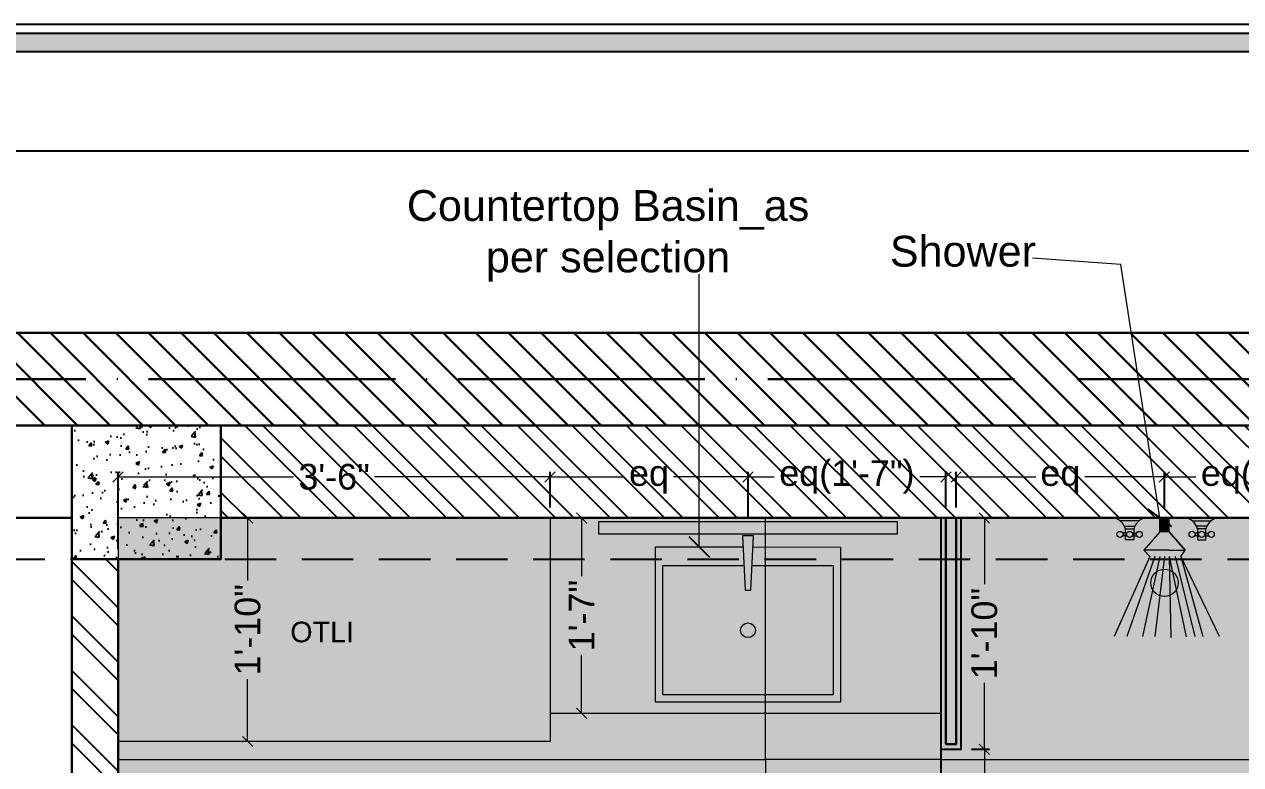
# Model space of a CAD drawing. Header units: millimetres. Extents: x 56222 to 3066687, y -650199 to -121287.
# Drawn here: x 148932.3 to 149050.6, y -185270.1 to -185198.1 of the extents above; entities that cross this region are included whole.
import ezdxf

# ---------------------------------------------------------------- set-up
doc = ezdxf.new("R2010")
doc.units = ezdxf.units.MM
doc.header["$MEASUREMENT"] = 0
doc.header["$PDMODE"] = 35
doc.linetypes.add('ACAD_ISO04W100', pattern=[30, 24, -3, 0, -3])
doc.linetypes.add('HIDDEN', pattern=[0.375, 0.25, -0.125])
doc.layers.get('Defpoints').update_dxf_attribs({"color": 220})
for name, color, linetype, lineweight in [('BEAM', 160, 'HIDDEN', 25), ('COLUMN', 1, 'Continuous', 30), ('dim05', 1, 'Continuous', 13), ('Electrical', 84, 'Continuous', 30), ('ELEVATION', 250, 'Continuous', 9), ('ELEVATION ( SPIRAL STAIR )', 250, 'Continuous', 9), ('FURNITURE', 32, 'Continuous', 9), ('GROUND FLOOR', 7, 'Continuous', 9), ('GROUND FLOOR  ( HATCH )', 251, 'Continuous', 9), ('LABALLING', 1, 'Continuous', 25), ('NAME PLATE', 7, 'Continuous', 25), ('SECOND FLOOR', 7, 'Continuous', 9), ('SECOND FLOOR  ( PLINE )', 251, 'Continuous', 30), ('UTILITY', 48, 'Continuous', 9), ('wall', 7, 'Continuous', 30), ('X_PLOT', 1, 'Continuous', 9), ('XX~SLAB ( BEAM )~ ( DIM )', 7, 'Continuous', 9)]:
    doc.layers.add(name, color=color, linetype=linetype, lineweight=lineweight)
doc.layers.add('hatch', color=253, linetype='Continuous', lineweight=0, transparency=0.4)
doc.styles.add('Aerial', font='arial.ttf')
doc.styles.add('Arial', font='arial.ttf')
doc.styles.get("Standard").update_dxf_attribs({"font": 'arial.ttf', "height": 6})
doc.dimstyles.new('ISO-25', dxfattribs={"dimtxt": 2.5, "dimasz": 1, "dimexe": 0.5, "dimexo": 1, "dimtad": 0, "dimdec": 1, "dimlunit": 4, "dimtxsty": 'Standard', "dimblk": 'OBLIQUE', "dimcen": 2.5, "dimclrd": 1, "dimclre": 1, "dimclrt": 5, "dimadec": 0, "dimazin": 0, "dimtfac": 1, "dimtdec": 1, "dimtmove": 0, "dimatfit": 3, "dimfxl": 1, "dimlwd": -1, "dimarcsym": 0})
doc.dimstyles.new('NEW ', dxfattribs={"dimtxt": 3, "dimasz": 2, "dimexe": 1, "dimexo": 1, "dimgap": 0.089996, "dimtad": 0, "dimtoh": 1, "dimzin": 3, "dimdsep": 46, "dimlunit": 4, "dimtxsty": 'Aerial', "dimblk": 'OBLIQUE', "dimcen": 0.089996, "dimdle": 1, "dimclrd": 252, "dimclre": 252, "dimclrt": 7, "dimadec": 0, "dimazin": 1, "dimtfac": 1, "dimtdec": 0, "dimtofl": 0, "dimtmove": 1, "dimatfit": 3, "dimldrblk": 'OBLIQUE', "dimfxl": 1, "dimtolj": 1, "dimtzin": 0, "dimlwd": 5, "dimlwe": 5, "dimarcsym": 0})
pattern_1 = [(140, (165.97656, -116.45175), (0.062752135, 0.7172601826), [0.075, -0.825]), (85, (165.97656, -116.45175), (-0.7521921337, -0.1387513336), [0.06, -0.66]), (190.45144446, (165.9818, -116.392), (-0.689439991, 0.5785088467), [0.063740192, -0.701142112]), (136.1842, (165.7766, -116.45175), (0.1655192808, 1.0672413307), [0.1125, -1.2375]), (186.6356355, (165.7903, -116.3628), (-0.974118601, 0.9346619457), [0.095610342, -1.05171376]), (81.184164, (165.7766, -116.4518), (-0.9741186003, 0.934661945), [0.09, -0.990000001]), (111, (165.82656, -116.35175), (0.4026188907, 0.5969070521), [0.075, -0.825]), (56, (165.82656, -116.35175), (-0.725150045, 0.243315332), [0.06, -0.66]), (161.45144474, (165.8601, -116.302), (-0.3225311528, 0.8402223767), [0.06374019, -0.701142112]), (127.5, (165.97656, -116.45175), (-0.33289385383, 0.01215985532), [0, -0.652, 0, -0.67, 0, -0.6625]), (97.5, (165.97656, -116.45175), (-0.3944117119, 0.26306953744), [0, -0.382, 0, -0.637, 0, -0.2525]), (57.5, (165.97656, -116.67475), (0.02255487173, 0.53382243617), [0, -0.25, 0, -0.78, 0, -1.035]), (47.5, (165.97656, -116.77475), (-0.1001049823, 0.5831861693), [0, -0.325, 0, -0.518, 0, -0.735])]

# ---------------------------------------------------------------- blocks, each defined once
blk = doc.blocks.new('A$C07311617')
at = {"layer": 'UTILITY'}
h = blk.add_hatch(color=7, dxfattribs=at)
h.paths.add_polyline_path([(-3.13, 2.02), (-3.13, 0), (-3.74, 0), (-3.74, 0.46), (-3.74, 1.42)])
h.paths.add_polyline_path([(-3.13, 0), (-3.13, -0.46), (-3.13, -2.02), (-3.74, -1.59), (-3.74, -0.46), (-3.74, 0)])
h = blk.add_hatch(color=7, dxfattribs=at)
h.paths.add_polyline_path([(0, 0.46), (0, 0), (-1.35, 0), (-1.35, 0.46)])
h.paths.add_polyline_path([(0, 0), (0, -0.46), (-1.35, -0.46), (-1.35, 0)])
at = {"layer": 'UTILITY', "color": 7}
for p, q in [((-3.74, 1.42), (-11.52, 4.9)), ((-3.74, 0.94), (-11.52, 3.66)), ((-1.74, 3.79), (-1.74, 4.05)), ((-1.47, 3.79), (-1.47, 4.05)), ((-0.8, 3.9), (-0.8, 2.88)), ((-0.27, 2.44), (-0.27, 4.33)), ((-1.74, 2.99), (-1.74, 2.72)), ((-1.47, 2.99), (-1.47, 2.72)), ((-3.74, 0.46), (-11.52, 2.15)), ((-3.13, 2.02), (-3.74, 1.42)), ((-3.13, -0.46), (-3.13, 2.02)), ((-1.35, 0.46), (-3.13, 2.02)), ((-3.13, 0.46), (-3.13, 1.42)), ((-3.74, 0), (-11.52, 0.93)), ((-1.35, -0.46), (-1.35, 0.46)), ((-1.35, 0.46), (0, 0.46)), ((0, -0.46), (0, 0.46)), ((-3.74, -0.46), (-11.62, -0.61)), ((-3.74, -0.46), (-11.57, -2.09)), ((-3.74, -1.03), (-11.52, -2.96)), ((-3.13, -0.46), (-3.13, -2.02)), ((-1.35, -0.46), (-3.13, -2.02)), ((-1.35, -0.46), (0, -0.46)), ((-3.74, -1.59), (-11.52, -5.3)), ((-3.74, -1.59), (-11.52, -3.73)), ((-3.74, -1.59), (-3.13, -2.02)), ((-1.74, -3.22), (-1.74, -2.95)), ((-1.47, -3.22), (-1.47, -2.95)), ((-0.8, -4.13), (-0.8, -3.11)), ((-0.27, -2.68), (-0.27, -4.56)), ((-1.74, -4.02), (-1.74, -4.29)), ((-1.47, -4.02), (-1.47, -4.29))]:
    blk.add_line(p, q, dxfattribs=at)
for points in [[(-1.07, 2.99), (-2.14, 2.99), (-2.14, 3.79), (-1.07, 3.79)], [(-1.07, -3.22), (-2.14, -3.22), (-2.14, -4.02), (-1.07, -4.02)]]:
    blk.add_lwpolyline(points, close=True, dxfattribs=at)
for points in [[(-1.35, 0.46), (-3.13, 2.02)], [(-3.13, -2.02), (-1.35, -0.46)]]:
    blk.add_lwpolyline(points, dxfattribs=at)
for centre, radius in [((-1.6, 4.32), 0.298), ((-1.6, 3.39), 0.298), ((-1.6, 2.45), 0.298), ((-6.31, 0), 1.33), ((-1.6, -2.69), 0.298), ((-1.6, -3.62), 0.298), ((-1.6, -4.55), 0.298)]:
    blk.add_circle(centre, radius, dxfattribs=at)
for centre, start, end in [((-1.47, 5.26), 285.2551, 344.7449), ((-1.47, 1.52), 15.2551, 74.7449), ((-1.47, -1.75), 285.2551, 344.7449), ((-1.47, -5.49), 15.2551, 74.7449)]:
    blk.add_arc(centre, 1.52, start, end, dxfattribs=at)
blk = doc.blocks.new('_Oblique')
at = {"layer": 'wall', "color": 0, "lineweight": -2}
blk.add_line((-0.5, -0.5), (0.5, 0.5), dxfattribs=at)
blk = doc.blocks.new('*D1009')
at = {"layer": 'Defpoints', "color": 0, "lineweight": 25, "transparency": 16777216}
for p in [(148983.41, -185242.12), (148983.41, -185246.11), (148941.41, -185250.11)]:
    blk.add_point(p, dxfattribs=at)
at = {"layer": 'dim05', "color": 1, "linetype": 'Continuous', "lineweight": -2, "transparency": 16777216}
for p, q in [((148941.41, -185249.11), (148941.41, -185241.62)), ((148983.41, -185245.11), (148983.41, -185241.62))]:
    blk.add_line(p, q, dxfattribs=at)
at = {"layer": 'dim05', "color": 1, "linetype": 'Continuous', "transparency": 16777216}
for p, q in [((148941.41, -185242.12), (148958.46, -185242.12)), ((148983.41, -185242.12), (148966.35, -185242.12))]:
    blk.add_line(p, q, dxfattribs=at)
at = {"layer": 'dim05', "color": 1, "transparency": 16777216, "rotation": 180}
blk.add_blockref('_Oblique', (148941.41, -185242.12), dxfattribs=at)
at = {"layer": 'dim05', "color": 1, "transparency": 16777216}
blk.add_blockref('_Oblique', (148983.41, -185242.12), dxfattribs=at)
at = {"layer": 'dim05', "color": 5, "lineweight": 25, "transparency": 16777216, "insert": (148962.41, -185242.12), "char_height": 2.5, "attachment_point": 5, "style": 'Arial'}
blk.add_mtext('3\'-6"', dxfattribs=at)
blk = doc.blocks.new('*D1010')
at = {"layer": 'Defpoints', "color": 0, "lineweight": 25, "transparency": 16777216}
for p in [(149002.66, -185242.12), (148983.41, -185246.11), (149002.66, -185247.08, 0.13)]:
    blk.add_point(p, dxfattribs=at)
at = {"layer": 'dim05', "color": 1, "linetype": 'Continuous', "lineweight": -2, "transparency": 16777216}
for p, q in [((148983.41, -185245.11), (148983.41, -185241.62)), ((149002.66, -185246.08), (149002.66, -185241.62))]:
    blk.add_line(p, q, dxfattribs=at)
at = {"layer": 'dim05', "color": 1, "linetype": 'Continuous', "transparency": 16777216}
for p, q in [((148983.41, -185242.12), (148990.66, -185242.12)), ((149002.66, -185242.12), (148995.41, -185242.12))]:
    blk.add_line(p, q, dxfattribs=at)
at = {"layer": 'dim05', "color": 1, "transparency": 16777216, "rotation": 180}
blk.add_blockref('_Oblique', (148983.41, -185242.12), dxfattribs=at)
at = {"layer": 'dim05', "color": 1, "transparency": 16777216}
blk.add_blockref('_Oblique', (149002.66, -185242.12), dxfattribs=at)
at = {"layer": 'dim05', "color": 5, "lineweight": 25, "transparency": 16777216, "insert": (148993.03, -185242.12), "char_height": 2.5, "attachment_point": 5, "style": 'Arial'}
blk.add_mtext('eq', dxfattribs=at)
blk = doc.blocks.new('*D1011')
at = {"layer": 'Defpoints', "color": 0, "lineweight": 25, "transparency": 16777216}
for p in [(149021.91, -185242.12), (149002.66, -185247.08, 0.13), (149021.91, -185246.11)]:
    blk.add_point(p, dxfattribs=at)
at = {"layer": 'dim05', "color": 1, "linetype": 'Continuous', "lineweight": -2, "transparency": 16777216}
for p, q in [((149002.66, -185246.08), (149002.66, -185241.62)), ((149021.91, -185245.11), (149021.91, -185241.62))]:
    blk.add_line(p, q, dxfattribs=at)
at = {"layer": 'dim05', "color": 1, "linetype": 'Continuous', "transparency": 16777216}
for p, q in [((149002.66, -185242.12), (149005.2, -185242.12)), ((149021.91, -185242.12), (149019.36, -185242.12))]:
    blk.add_line(p, q, dxfattribs=at)
at = {"layer": 'dim05', "color": 1, "transparency": 16777216, "rotation": 180}
blk.add_blockref('_Oblique', (149002.66, -185242.12), dxfattribs=at)
at = {"layer": 'dim05', "color": 1, "transparency": 16777216}
blk.add_blockref('_Oblique', (149021.91, -185242.12), dxfattribs=at)
at = {"layer": 'dim05', "color": 5, "lineweight": 25, "transparency": 16777216, "insert": (149012.28, -185242.12), "char_height": 2.5, "attachment_point": 5, "style": 'Arial'}
blk.add_mtext('eq(1\'-7")', dxfattribs=at)
blk = doc.blocks.new('*D1012')
at = {"layer": 'Defpoints', "color": 0, "lineweight": 25, "transparency": 16777216}
for p in [(149043.15, -185242.12), (149022.9, -185246.11), (149043.15, -185246.11)]:
    blk.add_point(p, dxfattribs=at)
at = {"layer": 'dim05', "color": 1, "linetype": 'Continuous', "lineweight": -2, "transparency": 16777216}
for p, q in [((149022.9, -185245.11), (149022.9, -185241.62)), ((149043.15, -185245.11), (149043.15, -185241.62))]:
    blk.add_line(p, q, dxfattribs=at)
at = {"layer": 'dim05', "color": 1, "linetype": 'Continuous', "transparency": 16777216}
for p, q in [((149022.9, -185242.12), (149030.65, -185242.12)), ((149043.15, -185242.12), (149035.41, -185242.12))]:
    blk.add_line(p, q, dxfattribs=at)
at = {"layer": 'dim05', "color": 1, "transparency": 16777216, "rotation": 180}
blk.add_blockref('_Oblique', (149022.9, -185242.12), dxfattribs=at)
at = {"layer": 'dim05', "color": 1, "transparency": 16777216}
blk.add_blockref('_Oblique', (149043.15, -185242.12), dxfattribs=at)
at = {"layer": 'dim05', "color": 5, "lineweight": 25, "transparency": 16777216, "insert": (149033.03, -185242.12), "char_height": 2.5, "attachment_point": 5, "style": 'Arial'}
blk.add_mtext('eq', dxfattribs=at)
blk = doc.blocks.new('*D1013')
at = {"layer": 'Defpoints', "color": 0, "lineweight": 25, "transparency": 16777216}
for p in [(149063.41, -185242.12), (149043.15, -185246.11), (149063.41, -185246.11)]:
    blk.add_point(p, dxfattribs=at)
at = {"layer": 'dim05', "color": 1, "linetype": 'Continuous', "lineweight": -2, "transparency": 16777216}
for p, q in [((149043.15, -185245.11), (149043.15, -185241.62)), ((149063.41, -185245.11), (149063.41, -185241.62))]:
    blk.add_line(p, q, dxfattribs=at)
at = {"layer": 'dim05', "color": 1, "linetype": 'Continuous', "transparency": 16777216}
for p, q in [((149043.15, -185242.12), (149046.2, -185242.12)), ((149063.41, -185242.12), (149060.36, -185242.12))]:
    blk.add_line(p, q, dxfattribs=at)
at = {"layer": 'dim05', "color": 1, "transparency": 16777216, "rotation": 180}
blk.add_blockref('_Oblique', (149043.15, -185242.12), dxfattribs=at)
at = {"layer": 'dim05', "color": 1, "transparency": 16777216}
blk.add_blockref('_Oblique', (149063.41, -185242.12), dxfattribs=at)
at = {"layer": 'dim05', "color": 5, "lineweight": 25, "transparency": 16777216, "insert": (149053.28, -185242.12), "char_height": 2.5, "attachment_point": 5, "style": 'Arial'}
blk.add_mtext('eq(1\'-8")', dxfattribs=at)
blk = doc.blocks.new('*D1060')
at = {"layer": 'Defpoints', "color": 0, "lineweight": 25, "transparency": 16777216}
for p in [(148986, -185246.11), (148986, -185265.11), (148986.48, -185265.11)]:
    blk.add_point(p, dxfattribs=at)
at = {"layer": 'dim05', "color": 1, "linetype": 'Continuous', "transparency": 16777216}
for p, q in [((148986.48, -185246.11), (148986.48, -185251.78)), ((148986.48, -185265.11), (148986.48, -185259.44))]:
    blk.add_line(p, q, dxfattribs=at)
at = {"layer": 'dim05', "color": 1, "linetype": 'Continuous', "lineweight": -2, "transparency": 16777216}
for p, q in [((148987, -185246.11), (148986.98, -185246.11)), ((148987, -185265.11), (148986.98, -185265.11))]:
    blk.add_line(p, q, dxfattribs=at)
at = {"layer": 'dim05', "color": 1, "transparency": 16777216}
for p, rotation in [((148986.48, -185246.11), 90), ((148986.48, -185265.11), 270)]:
    blk.add_blockref('_Oblique', p, dxfattribs=dict(at, rotation=rotation))
at = {"layer": 'dim05', "color": 5, "lineweight": 25, "transparency": 16777216, "insert": (148986.48, -185255.61), "char_height": 2.5, "attachment_point": 5, "rotation": 90, "style": 'Arial'}
blk.add_mtext('1\'-7"', dxfattribs=at)
blk = doc.blocks.new('*D1114')
at = {"layer": 'Defpoints', "color": 0, "lineweight": 25, "transparency": 16777216}
for p in [(149023.39, -185246.11), (149023.4, -185268.61), (149025.65, -185268.61)]:
    blk.add_point(p, dxfattribs=at)
at = {"layer": 'dim05', "color": 1, "linetype": 'Continuous', "lineweight": -2, "transparency": 16777216}
for p, q in [((149024.39, -185246.11), (149026.15, -185246.11)), ((149024.4, -185268.61), (149026.15, -185268.61))]:
    blk.add_line(p, q, dxfattribs=at)
at = {"layer": 'dim05', "color": 1, "linetype": 'Continuous', "transparency": 16777216}
for p, q in [((149025.65, -185246.11), (149025.65, -185252.56)), ((149025.65, -185268.61), (149025.65, -185262.16))]:
    blk.add_line(p, q, dxfattribs=at)
at = {"layer": 'dim05', "color": 1, "transparency": 16777216}
for p, rotation in [((149025.65, -185246.11), 90), ((149025.65, -185268.61), 270)]:
    blk.add_blockref('_Oblique', p, dxfattribs=dict(at, rotation=rotation))
at = {"layer": 'dim05', "color": 5, "lineweight": 25, "transparency": 16777216, "insert": (149025.65, -185257.36), "char_height": 2.5, "attachment_point": 5, "rotation": 90, "style": 'Arial'}
blk.add_mtext('1\'-10"', dxfattribs=at)
blk = doc.blocks.new('*D1115')
at = {"layer": 'Defpoints', "color": 0, "lineweight": 25, "transparency": 16777216}
for p in [(149023.4, -185268.61), (149023.4, -185292.74, -0.13), (149025.65, -185292.74)]:
    blk.add_point(p, dxfattribs=at)
at = {"layer": 'dim05', "color": 1, "linetype": 'Continuous', "lineweight": -2, "transparency": 16777216}
for p, q in [((149024.4, -185268.61), (149026.15, -185268.61)), ((149024.4, -185292.74), (149026.15, -185292.74))]:
    blk.add_line(p, q, dxfattribs=at)
at = {"layer": 'dim05', "color": 1, "linetype": 'Continuous', "transparency": 16777216}
for p, q in [((149025.65, -185268.61), (149025.65, -185278.88)), ((149025.65, -185292.74), (149025.65, -185282.47))]:
    blk.add_line(p, q, dxfattribs=at)
at = {"layer": 'dim05', "color": 1, "transparency": 16777216}
for p, rotation in [((149025.65, -185268.61), 90), ((149025.65, -185292.74), 270)]:
    blk.add_blockref('_Oblique', p, dxfattribs=dict(at, rotation=rotation))
at = {"layer": 'dim05', "color": 5, "lineweight": 25, "transparency": 16777216, "insert": (149025.65, -185280.68), "char_height": 2.5, "attachment_point": 5, "rotation": 90, "style": 'Arial'}
blk.add_mtext("2'", dxfattribs=at)
blk = doc.blocks.new('*D1117')
at = {"layer": 'Defpoints', "color": 0, "lineweight": 25, "transparency": 16777216}
for p in [(148954.46, -185246.11), (148954, -185267.86), (148954.46, -185267.86)]:
    blk.add_point(p, dxfattribs=at)
at = {"layer": 'dim05', "color": 1, "linetype": 'Continuous', "lineweight": -2, "transparency": 16777216}
for p, q in [((148953.46, -185246.11), (148953.5, -185246.11)), ((148953.46, -185267.86), (148953.5, -185267.86))]:
    blk.add_line(p, q, dxfattribs=at)
at = {"layer": 'dim05', "color": 1, "linetype": 'Continuous', "transparency": 16777216}
for p, q in [((148954, -185246.11), (148954, -185252.19)), ((148954, -185267.86), (148954, -185261.79))]:
    blk.add_line(p, q, dxfattribs=at)
at = {"layer": 'dim05', "color": 1, "transparency": 16777216}
for p, rotation in [((148954, -185246.11), 90), ((148954, -185267.86), 270)]:
    blk.add_blockref('_Oblique', p, dxfattribs=dict(at, rotation=rotation))
at = {"layer": 'dim05', "color": 5, "lineweight": 25, "transparency": 16777216, "insert": (148954, -185256.99), "char_height": 2.5, "attachment_point": 5, "rotation": 90, "style": 'Arial'}
blk.add_mtext('1\'-10"', dxfattribs=at)

msp = doc.modelspace()

# ---------------------------------------------------------------- hatches: boundary and pattern name
at = {"layer": 'GROUND FLOOR  ( HATCH )', "lineweight": 30}
h = msp.add_hatch(dxfattribs=at)
h.set_pattern_fill('ANSI31', color=6, scale=18, angle=90, style=0)
h.set_pattern_definition([(135, (-30724.1298, -334000.4664), (-1.590990258, -1.590990258), [])])
h.paths.add_polyline_path([(148914.274, -185232.612), (148914.274, -185237.112), (149085.906, -185237.112), (149085.906, -185232.612)])
h.paths.add_polyline_path([(148914.274, -185228.112), (148914.274, -185232.612), (149085.906, -185232.612), (149085.906, -185228.112)])
at = {"layer": 'hatch', "linetype": 'Continuous', "lineweight": 25}
h = msp.add_hatch(dxfattribs=at)
h.set_pattern_fill('AR-CONC', color=256, scale=0.5)
h.set_pattern_definition([(50, (165.9766, -116.4518), (3.586300913, -0.313760675), [0.375, -4.125]), (355, (165.9766, -116.4518), (-0.69375667, 3.76096067), [0.3, -3.3]), (100.4514445, (166.2754, -116.478), (2.892544234, 3.447199955), [0.31870096, -3.50571056]), (46.1842, (165.9766, -115.4518), (5.33620665, -0.8275964), [0.5625, -6.1875]), (96.6356355, (166.421, -115.5207), (4.67330973, 4.870593), [0.47805171, -5.2585688]), (351.184164, (165.9766, -115.452), (4.67330973, 4.870593), [0.45, -4.95]), (21, (166.4766, -115.7018), (2.98453526, -2.013094453), [0.375, -4.125]), (326, (166.4766, -115.7018), (1.21657666, 3.625750225), [0.3, -3.3]), (71.4514447, (166.7253, -115.8695), (4.201111884, 1.612655764), [0.31870095, -3.50571056]), (37.5, (165.9766, -116.4518), (0.0607992766, 1.664469269), [0, -3.26, 0, -3.35, 0, -3.3125]), (7.5, (165.9766, -116.4518), (1.315347687, 1.97205856), [0, -1.91, 0, -3.185, 0, -1.2625]), (327.5, (164.8616, -116.4518), (2.669112181, -0.112774359), [0, -1.25, 0, -3.9, 0, -5.175]), (317.5, (164.3616, -116.4518), (2.915930847, 0.500524912), [0, -1.625, 0, -2.59, 0, -3.675])])
h.paths.add_polyline_path([(148951.406, -185237.112), (148936.906, -185237.112), (148936.906, -185250.112), (148951.406, -185250.112)])
h = msp.add_hatch(dxfattribs=at)
h.set_pattern_fill('ANSI32', color=256, scale=10, angle=90, style=0)
h.set_pattern_definition([(135, (165.9766, -116.4518), (-2.65165043, -2.65165043), []), (135, (165.9766, -114.684), (-2.65165043, -2.65165043), [])])
h.paths.add_polyline_path([(149067.906, -185237.112), (148951.406, -185237.112), (148951.406, -185246.112), (149067.906, -185246.112)])
h.paths.add_polyline_path([(149067.906, -185246.112), (149063.406, -185246.112), (149063.406, -185268.617), (149067.906, -185268.617)])
h.paths.add_polyline_path([(148941.406, -185250.112), (148936.906, -185250.112), (148936.906, -185271.112), (148941.406, -185271.112)])
h.paths.add_polyline_path([(149067.906, -185237.112), (149067.906, -185237.112), (149067.906, -185246.112), (149067.906, -185246.112)])
at = {"layer": 'hatch', "linetype": 'Continuous', "lineweight": 25, "true_color": 0xc7c8ca}
h = msp.add_hatch(dxfattribs=at)
h.set_pattern_fill('AR-CONC', color=9, scale=0.1, angle=90)
h.set_pattern_definition(pattern_1)
h.paths.add_polyline_path([(149004.356, -185301.112), (148941.406, -185301.112), (148941.406, -185304.112), (148983.406, -185304.112), (148983.406, -185316.612), (149004.358, -185316.612)])
h.paths.add_polyline_path([(149004.356, -185269.616), (148941.406, -185269.616), (148941.406, -185271.112), (148941.406, -185301.112), (149004.356, -185301.112)])
h.paths.add_polyline_path([(149004.356, -185246.112), (148983.406, -185246.112), (148983.406, -185267.864), (148941.406, -185267.864), (148941.406, -185269.616), (149004.356, -185269.616)])
h.paths.add_polyline_path([(149021.411, -185246.112), (149004.356, -185246.112), (149004.356, -185269.616), (149004.356, -185269.616), (149004.356, -185301.112), (149004.358, -185316.612), (149021.413, -185316.612), (149021.411, -185269.616)])
h.paths.add_polyline_path([(149021.411, -185301.112), (149021.411, -185301.112), (149004.356, -185301.112), (149004.358, -185316.612), (149021.411, -185316.612), (149021.411, -185316.612), (149004.358, -185316.612), (148983.406, -185316.612), (148983.406, -185321.112), (149021.411, -185321.112), (149021.411, -185316.612), (149004.358, -185316.612), (149004.358, -185316.612), (149021.411, -185316.612)], flags=16)
h.paths.add_polyline_path([(149063.406, -185246.112), (149021.411, -185246.112), (149021.411, -185269.616), (149063.406, -185269.616)])
h.paths.add_polyline_path([(149063.406, -185269.616), (149021.411, -185269.616), (149021.411, -185301.112), (149021.411, -185301.112), (149063.406, -185301.112), (149063.406, -185292.617)])
h.paths.add_polyline_path([(149063.406, -185301.112), (149021.411, -185301.112), (149021.413, -185316.612), (149004.358, -185316.612), (149004.358, -185316.612), (149021.411, -185316.612), (149021.411, -185301.112), (149021.411, -185301.112), (149004.356, -185301.112), (149004.358, -185316.612), (149021.411, -185316.612), (149021.411, -185316.612), (149004.358, -185316.612), (148983.406, -185316.612), (148983.406, -185321.112), (149021.411, -185321.112), (149063.406, -185321.112)])
h = msp.add_hatch(dxfattribs=at)
h.set_pattern_fill('AR-CONC', color=9, scale=0.1, angle=90)
h.set_pattern_definition(pattern_1)
h.paths.add_polyline_path([(148983.406, -185304.112), (148941.406, -185304.112), (148941.406, -185321.112), (148983.406, -185321.112)])
h.paths.add_polyline_path([(148983.406, -185246.112), (148941.406, -185246.112), (148941.406, -185267.864), (148983.406, -185267.864)])
at = {"layer": 'NAME PLATE', "true_color": 0xd39e00}
h = msp.add_hatch(color=42, dxfattribs=at)
h.paths.add_polyline_path([(148898.898, -185198.97), (148898.898, -185374.865), (149148.793, -185374.865), (149148.793, -185198.97)])
h.paths.add_polyline_path([(148900.652, -185200.724), (149147.039, -185200.724), (149147.039, -185373.111), (148900.652, -185373.111)], flags=16)

# ---------------------------------------------------------------- linework, layer by layer
at = {"layer": 'BEAM', "ltscale": 20}
msp.add_line((148914.274, -185250.112), (149067.906, -185250.112), dxfattribs=at)
at = {"layer": 'COLUMN'}
msp.add_lwpolyline([(148936.906, -185237.112), (148951.406, -185237.112), (148951.406, -185250.112), (148936.906, -185250.112)], close=True, dxfattribs=at)
at = {"layer": 'ELEVATION', "lineweight": 25, "transparency": 33554600}
msp.add_lwpolyline([(148914.274, -185332.913), (148914.274, -185210.402), (149095.321, -185210.402), (149095.321, -185332.913)], close=True, dxfattribs=at)
at = {"layer": 'ELEVATION ( SPIRAL STAIR )', "color": 5, "elevation": 0.126}
msp.add_lwpolyline([(149017.212, -185247.659), (149017.212, -185246.502), (148988.113, -185246.502), (148988.113, -185247.659)], close=True, dxfattribs=at)
msp.add_lwpolyline([(149017.212, -185247.659), (149017.212, -185246.502), (148988.113, -185246.502), (148988.113, -185247.659)], close=True, dxfattribs=at)
at = {"layer": 'FURNITURE'}
msp.add_line((148983.406, -185265.112), (149021.411, -185265.112), dxfattribs=at)
msp.add_lwpolyline([(148951.406, -185246.112), (148983.406, -185246.112), (148983.406, -185267.864), (148941.406, -185267.864), (148941.406, -185250.112)], dxfattribs=at)
at = {"layer": 'FURNITURE', "color": 8}
for points in [[(149004.356, -185269.616), (149004.356, -185246.112), (148941.406, -185246.112), (148941.406, -185269.616)], [(149004.356, -185269.616), (149004.356, -185246.112), (149021.411, -185246.112), (149021.411, -185269.616)], [(149004.356, -185269.616), (149004.356, -185301.112), (148941.406, -185301.112), (148941.406, -185269.616)], [(149004.356, -185269.616), (149004.356, -185301.112), (149021.411, -185301.112), (149021.411, -185269.616)]]:
    msp.add_lwpolyline(points, close=True, dxfattribs=at)
at = {"layer": 'FURNITURE', "color": 8, "elevation": -0.085}
for points in [[(149063.406, -185269.616), (149063.406, -185246.112), (149021.411, -185246.112), (149021.411, -185269.616)], [(149063.406, -185269.616), (149063.406, -185301.112), (149021.411, -185301.112), (149021.411, -185269.616)]]:
    msp.add_lwpolyline(points, close=True, dxfattribs=at)
at = {"layer": 'FURNITURE', "elevation": 0.126}
msp.add_lwpolyline([(149002.373, -185253.153), (149002.944, -185253.153), (149003.202, -185247.856), (149002.122, -185247.856)], close=True, dxfattribs=at)
for points in [[(149003.15, -185248.937), (149011.661, -185248.951), (149011.652, -185264.045), (148993.652, -185264.024), (148993.661, -185248.931), (149002.173, -185248.936)], [(149003.062, -185250.737), (149010.939, -185250.751), (149010.932, -185263.324), (148994.373, -185263.305), (148994.38, -185250.731), (149002.258, -185250.737)]]:
    msp.add_lwpolyline(points, dxfattribs=at)
at = {"layer": 'FURNITURE'}
msp.add_circle((149002.656, -185257.038), 0.72, dxfattribs=at)
at = {"layer": 'GROUND FLOOR'}
for p, q in [((148914.274, -185228.112), (149095.321, -185228.112)), ((148914.274, -185237.112), (149095.321, -185237.112))]:
    msp.add_line(p, q, dxfattribs=at)
at = {"layer": 'GROUND FLOOR', "color": 1, "linetype": 'ACAD_ISO04W100'}
msp.add_line((148914.274, -185232.612), (149085.906, -185232.612), dxfattribs=at)
at = {"layer": 'GROUND FLOOR', "color": 6, "lineweight": 30}
msp.add_lwpolyline([(148914.274, -185237.112), (149085.906, -185237.112), (149085.906, -185228.112), (148914.274, -185228.112)], dxfattribs=at)
at = {"layer": 'NAME PLATE', "color": 42, "true_color": 0xd39e00}
for points in [[(148898.021, -185198.093), (149149.67, -185198.093), (149149.67, -185375.742), (148898.021, -185375.742)], [(148898.898, -185198.97), (149148.793, -185198.97), (149148.793, -185374.865), (148898.898, -185374.865)], [(148900.652, -185200.724), (149147.039, -185200.724), (149147.039, -185373.111), (148900.652, -185373.111)]]:
    msp.add_lwpolyline(points, close=True, dxfattribs=at)
at = {"layer": 'SECOND FLOOR'}
for p, q in [((148935.906, -185246.112), (148936.906, -185246.112)), ((148951.406, -185246.112), (149063.406, -185246.112))]:
    msp.add_line(p, q, dxfattribs=at)
at = {"layer": 'SECOND FLOOR  ( PLINE )'}
for points in [[(148951.406, -185246.112), (149063.406, -185246.112), (149063.406, -185269.617), (149067.906, -185269.617), (149067.906, -185246.112), (149085.906, -185246.112), (149085.906, -185237.112), (148914.274, -185237.112)], [(148914.274, -185246.112), (148936.906, -185246.112), (148936.906, -185271.112), (148941.406, -185271.112), (148941.406, -185250.112)]]:
    msp.add_lwpolyline(points, dxfattribs=at)
at = {"layer": 'X_PLOT', "linetype": 'ACAD_ISO04W100', "lineweight": 30}
msp.add_line((148914.274, -185232.612), (149095.321, -185232.612), dxfattribs=at)
at = {"layer": 'XX~SLAB ( BEAM )~ ( DIM )', "color": 27, "lineweight": 25, "true_color": 0x7d5120}
msp.add_line((149021.411, -185268.612), (149021.411, -185290.742, -0.126), dxfattribs=at)
msp.add_lwpolyline([(149021.411, -185268.612), (149023.399, -185268.612), (149023.393, -185246.112), (149021.406, -185246.112)], close=True, dxfattribs=at)
at = {"layer": 'XX~SLAB ( BEAM )~ ( DIM )', "color": 5, "linetype": 'Continuous', "lineweight": 30}
msp.add_lwpolyline([(149022.904, -185246.112), (149021.906, -185246.112), (149021.906, -185268.112), (149022.904, -185268.112)], close=True, dxfattribs=at)

# ---------------------------------------------------------------- block references
at = {"layer": 'FURNITURE', "lineweight": 18, "rotation": 90.03312803684905}
msp.add_blockref('A$C07311617', (149043.155, -185246.112), dxfattribs=at)

# ---------------------------------------------------------------- texts
at = {"layer": 'Electrical', "color": 240, "true_color": 0xed1f24, "transparency": 33554687}
msp.add_text('OTLI', height=2, dxfattribs=at).set_placement((148958.147, -185258.206))
at = {"layer": 'LABALLING', "lineweight": 5, "ltscale": 2, "insert": (149009.85, -185214.218), "char_height": 3, "width": 41.59523, "attachment_point": 3}
msp.add_mtext('\\pxqc;Countertop Basin_as per selection', dxfattribs=at)
at = {"layer": 'LABALLING', "lineweight": 5, "ltscale": 4, "insert": (149016.452, -185218.664), "char_height": 3, "attachment_point": 1}
msp.add_mtext('Shower', dxfattribs=at)

# ---------------------------------------------------------------- dimensions: what is measured, and where the dimension line sits
at = {"layer": 'dim05', "color": 27, "lineweight": 25, "true_color": 0x7d5120}
dim = msp.add_linear_dim(base=(148983.406, -185242.119), p1=(148941.406, -185250.112), p2=(148983.406, -185246.112), dimstyle='ISO-25', override={"dimtxsty": 'Arial'}, dxfattribs=at)
dim.commit()
dim.dimension.update_dxf_attribs({"geometry": '*D1009', "text_midpoint": (148962.406, -185242.119)})
for base, p1, p2, text, picture, middle in [((149002.662, -185242.119), (148983.406, -185246.112), (149002.662, -185247.081, 0.126), 'eq', '*D1010', (148993.034, -185242.119)), ((149021.906, -185242.119), (149002.662, -185247.081, 0.126), (149021.906, -185246.112), 'eq(<>)', '*D1011', (149012.284, -185242.119)), ((149043.155, -185242.119), (149022.904, -185246.112), (149043.155, -185246.112), 'eq', '*D1012', (149033.029, -185242.119)), ((149063.406, -185242.119), (149043.155, -185246.112), (149063.406, -185246.112), 'eq(<>)', '*D1013', (149053.281, -185242.119))]:
    dim = msp.add_linear_dim(base=base, p1=p1, p2=p2, text=text, dimstyle='ISO-25', override={"dimdec": 0, "dimtxsty": 'Arial'}, dxfattribs=at)
    dim.commit()
    dim.dimension.update_dxf_attribs({"geometry": picture, "text_midpoint": middle})
for base, p1, p2, override, picture, middle in [((148954.003, -185267.864), (148954.461, -185246.112), (148954.461, -185267.864), {"dimtxsty": 'Arial'}, '*D1117', (148954.003, -185256.988)), ((148986.479, -185265.112), (148986.003, -185246.112), (148986.003, -185265.112), {"dimdec": 0, "dimtxsty": 'Arial'}, '*D1060', (148986.479, -185255.612)), ((149025.64816, -185268.61199), (149023.3934, -185246.11204), (149023.39854, -185268.61199), {"dimdec": 0, "dimtxsty": 'Arial'}, '*D1114', (149025.64816, -185257.36201)), ((149025.648, -185292.742), (149023.399, -185268.612), (149023.399, -185292.742, -0.126), {"dimdec": 0, "dimtxsty": 'Arial'}, '*D1115', (149025.648, -185280.677))]:
    dim = msp.add_linear_dim(base=base, p1=p1, p2=p2, angle=90, dimstyle='ISO-25', override=override, dxfattribs=at)
    dim.commit()
    dim.dimension.update_dxf_attribs({"geometry": picture, "text_midpoint": middle})

# ---------------------------------------------------------------- leaders
at = {"layer": 'LABALLING', "lineweight": 5, "ltscale": 2}
for points in [[(149042.692, -185246.112), (149038.922, -185221.443), (149030.316, -185220.844)], [(148997.917, -185248.933, 0.126), (148997.917, -185222.405, 0.126)]]:
    msp.add_leader(points, dimstyle='NEW ', override={"dimexe": 7, "dimexo": 7, "dimclrd": 1, "dimfxl": 200, "dimfxlon": 1, "dimarcsym": 2}, dxfattribs=at)

doc.saveas('drawing.dxf')
